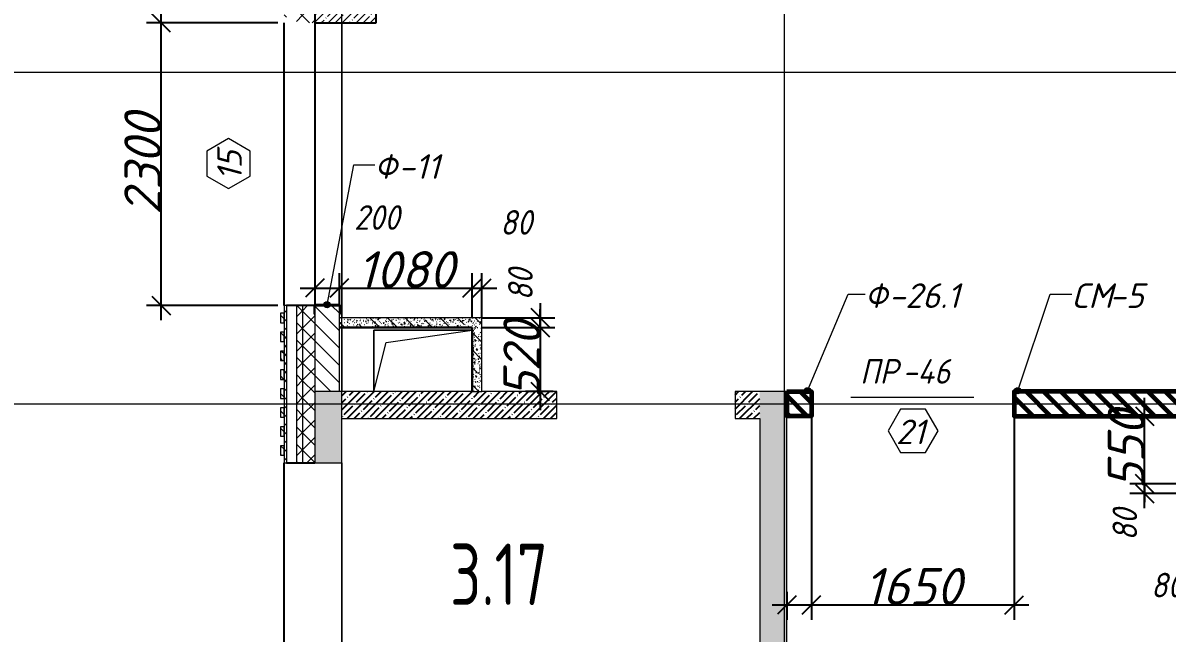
# Model space of a CAD drawing. Header units: millimetres. Extents: x 12986 to 523328, y -9759 to 30092.
# Drawn here: x 392946 to 402255, y 2065 to 7031 of the extents above; entities that cross this region are included whole.
import ezdxf

# ---------------------------------------------------------------- set-up
doc = ezdxf.new("R2010")
doc.units = ezdxf.units.MM
for name, color, linetype, lineweight in [('4) ПГП красный расчет', 12, 'Continuous', 30), ('5) Блок ячеистый', 160, 'Continuous', 60), ('A-ANNO-DIMS', 7, 'Continuous', 9), ('A-AREA-IDEN', 7, 'Continuous', 9), ('A-DETL', 7, 'Continuous', 9), ('A-DOOR-IDEN', 7, 'Continuous', 9), ('A-FLOR', 7, 'Continuous', 9), ('A-GENM', 7, 'Continuous', 9), ('A-GENM-1', 7, 'Continuous', 25), ('A-GENM-IDEN', 7, 'Continuous', 9), ('A-GLAZ-IDEN', 7, 'Continuous', 9), ('A-WALL', 7, 'Continuous', 5), ('A-WALL-1', 7, 'Continuous', 25), ('A-WALL-6', 18, 'Continuous', 13), ('A-WALL-FNSH-1', 7, 'Continuous', 9), ('A-WALL-FNSH-2', 7, 'Continuous', 5), ('A-WALL-FNSH-4', 250, 'Continuous', 13), ('A-WALL-PATT-1', 7, 'Continuous', 5), ('A-WALL-PATT-4', 250, 'Continuous', 5), ('I-WALL', 7, 'Continuous', 5), ('S-COLS', 7, 'Continuous', 9), ('S-COLS-1', 7, 'Continuous', 5), ('S-COLS-2', 7, 'Continuous', 25), ('Оси-1', 7, 'Continuous', 20)]:
    doc.layers.add(name, color=color, linetype=linetype, lineweight=lineweight)
for name, color, linetype, lineweight, true_color in [('A-WALL-2', 7, 'Continuous', 13, 0x000000), ('A-WALL-3', 7, 'Continuous', 5, 0x000000), ('A-WALL-PATT-2', 7, 'Continuous', 5, 0xce0000)]:
    doc.layers.add(name, color=color, linetype=linetype, lineweight=lineweight, true_color=true_color)
doc.styles.add('ISOCPEUR_I_2', font='isocpeui.ttf', dxfattribs={"height": 300})
doc.styles.add('ISOCPEUR_I_3', font='isocpeui.ttf', dxfattribs={"width": 0.9, "height": 200})
doc.styles.add('ISOCPEUR_I_4', font='isocpeui.ttf', dxfattribs={"width": 0.9, "height": 300})
doc.styles.add('СПДС', font='ГОСТ тип А.ttf', dxfattribs={"width": 0.9})
doc.dimstyles.new('ISO-2_0_0_9К_СРЕДНИЙ_1', dxfattribs={"dimscale": 304.8, "dimtxt": 199.196235, "dimasz": 0.492126, "dimexe": 0.393701, "dimexo": 0, "dimgap": 0, "dimtad": 1, "dimdec": 0, "dimzin": 0, "dimdsep": 46, "dimtxsty": 'ISOCPEUR_I_3', "dimblk1": 'OBLIQUE', "dimblk2": 'OBLIQUE', "dimsah": 1, "dimcen": 0.09, "dimdle": 0.393701, "dimazin": 0, "dimtfac": 1, "dimtdec": 4, "dimtix": 1, "dimtmove": 2, "dimatfit": 3, "dimfxl": 1, "dimtvp": 1, "dimtolj": 1, "dimtzin": 0, "dimarcsym": 2})
doc.dimstyles.new('ISO-2_0_0_9К_СРЕДНИЙ_2', dxfattribs={"dimscale": 304.8, "dimtxt": 199.196235, "dimasz": 0.492126, "dimexe": 0.393701, "dimexo": 0, "dimgap": 0, "dimtad": 1, "dimdec": 0, "dimzin": 0, "dimdsep": 46, "dimtxsty": 'ISOCPEUR_I_2', "dimblk1": 'OBLIQUE', "dimblk2": 'OBLIQUE', "dimsah": 1, "dimcen": 0.09, "dimdle": 0.393701, "dimazin": 0, "dimtfac": 1, "dimtdec": 4, "dimtix": 1, "dimtmove": 0, "dimatfit": 3, "dimfxl": 1, "dimtvp": 1, "dimtolj": 1, "dimtzin": 0, "dimarcsym": 2})
pattern_1 = [(135, (395430.81, -3869.254), (-35.35534, -35.35534), [])]
pattern_2 = [(45, (395430.81, -3869.25), (-70.7107, 70.7107), []), (135, (395430.81, -3869.25), (-70.7107, -70.7107), [])]
pattern_3 = [(45, (395430.81, -3869.25), (-57.0246, 57.0246), []), (45, (395487.83, -3869.25), (-57.0246, 57.0246), [100.806, -20.161, 3.353, -16.808])]
pattern_4 = [(50, (395430.81, -3869.254), (72.87376, -6.37607), [7.62, -83.82]), (355, (395430.81, -3869.25), (-14.097, 76.42244), [6.096, -67.056]), (100.451, (395436.88, -3869.785), (58.77696, 70.0469), [6.476, -71.236]), (46.184, (395430.81, -3848.93), (108.4314, -16.8175), [11.43, -125.73]), (96.636, (395439.84, -3850.33), (94.961, 98.9709), [9.714, -106.854]), (351.184, (395430.81, -3848.93), (94.9623, 98.9702), [9.144, -100.584]), (21, (395440.97, -3854.014), (60.64565, -40.90654), [7.62, -83.82]), (326, (395440.97, -3854.01), (24.7208, 73.6749), [6.096, -67.056]), (71.451, (395446.02, -3857.42), (85.3669, 32.76874), [6.476, -71.236]), (37.5, (395430.809, -3869.254), (1.235525, 33.82243), [3.353, -62.89, 3.353, -64.719, -67.31]), (37.5, (395430.809, -3869.254), (1.235525, 33.82243), [-134.315, 3.353, -63.957]), (7.5, (395430.81, -3869.254), (26.72815, 40.07255), [3.353, -35.458, 3.353, -61.366, -25.654]), (7.5, (395430.81, -3869.254), (26.72815, 40.07255), [-103.53, 3.353, -22.301]), (327.5, (395408.152, -3869.254), (54.23632, -2.29212), [3.353, -22.047, 3.353, -75.895, -105.156]), (327.5, (395408.152, -3869.254), (54.23632, -2.29212), [-104.648, 3.353, -101.803]), (317.5, (395397.99, -3869.254), (59.25158, 10.17014), [3.353, -29.667, 3.353, -49.276, -74.676]), (317.5, (395397.99, -3869.254), (59.25158, 10.17014), [-85.649, 3.353, -71.323])]
pattern_5 = [(135, (395430.8, -3869.25), (-142.561, -142.561), []), (135, (395573.37, -3869.25), (-142.561, -142.561), [252.016, -50.403, 3.353, -47.05])]
pattern_6 = [(135, (395430.81, -3869.25), (-70.7107, -70.7107), [])]

# ---------------------------------------------------------------- blocks, each defined once
blk = doc.blocks.new('AR_Отверстие прямоугольное _в плите_ - AR_Отверстие прямоугольное _в плите_-24438154-АР1_1_Кладочный план 3 этажа')
at = {"layer": 'A-GENM'}
for p, q in [((400, 250), (-400, 250)), ((-400, 250), (-400, -250)), ((-300, 150), (400, 250)), ((-400, -250), (-300, 150))]:
    blk.add_line(p, q, dxfattribs=at)
blk = doc.blocks.new('Фахверк_СКБ_Уголок - Ф-11_200х2500 h-28441216-АР1_1_Кладочный план 3 этажа')
at = {"layer": 'A-GENM-1'}
for p, q in [((200, 156), (125, 156)), ((125, 156), (125, 81)), ((131, 81), (131, 150)), ((131, 150), (200, 150)), ((200, 150), (200, 156)), ((125, 81), (131, 81)), ((131, 19), (125, 19)), ((125, 19), (125, -56)), ((131, -50), (131, 19)), ((125, -56), (200, -56)), ((200, -50), (131, -50)), ((200, -56), (200, -50))]:
    blk.add_line(p, q, dxfattribs=at)
blk = doc.blocks.new('Колонна_Несущая_Прямоугольное сечение - Вн_ЖБ_500х500-V112-АР1_1_Кладочный план 3 этажа')
at = {"layer": 'S-COLS-1'}
h = blk.add_hatch(dxfattribs=at)
h.set_pattern_fill('FP_101', color=256, style=0, pattern_type=2)
h.set_pattern_definition([(45, (-140, -11150), (-57.0246, 57.0246), []), (45, (-82.975, -11150), (-57.0246, 57.0246), [100.806, -20.161, 3.353, -16.808])])
h.paths.add_polyline_path([(-250, -250), (250, -250), (250, 250), (-250, 250)], flags=0)
at = {"layer": 'S-COLS-2'}
for p, q in [((250, 250), (-250, 250)), ((-250, 250), (-250, -250)), ((250, -250), (250, 250)), ((-250, -250), (250, -250))]:
    blk.add_line(p, q, dxfattribs=at)
blk = doc.blocks.new('Фахверк_СКБ_Уголок - Ф-26_1_200х3950 h_все крепления развернуты-32688344-АР1_1_Кладочный план 3 этажа')
at = {"layer": 'A-GENM-1'}
for p, q in [((200, 156), (125, 156)), ((125, 156), (125, 81)), ((131, 81), (131, 150)), ((131, 150), (200, 150)), ((200, 150), (200, 156)), ((125, 81), (131, 81)), ((131, 19), (125, 19)), ((125, 19), (125, -56)), ((131, -50), (131, 19)), ((125, -56), (200, -56)), ((200, -50), (131, -50)), ((200, -56), (200, -50))]:
    blk.add_line(p, q, dxfattribs=at)
blk = doc.blocks.new('Фахверк_СКБ_Уголок_Тип 2 - СМ-5_200х2480h-30007438-АР1_1_Кладочный план 3 этажа')
at = {"layer": 'A-GENM-1'}
for p, q in [((125, 156), (125, 81)), ((200, 156), (125, 156)), ((131, 81), (131, 150)), ((131, 150), (200, 150)), ((200, 150), (200, 156)), ((125, 81), (131, 81)), ((131, 19), (125, 19)), ((125, 19), (125, -56)), ((131, -50), (131, 19)), ((125, -56), (200, -56)), ((200, -50), (131, -50)), ((200, -56), (200, -50))]:
    blk.add_line(p, q, dxfattribs=at)
blk = doc.blocks.new('Стойка_Влож_Полоса боковая - Полоса-27101091-АР1_1_Кладочный план 3 этажа')
at = {"layer": 'A-GENM'}
for p, q in [((-5, 85), (0, 85)), ((-5, -85), (-5, 85)), ((0, 31), (0, -31)), ((0, -85), (-5, -85))]:
    blk.add_line(p, q, dxfattribs=at)
blk = doc.blocks.new('AAR_СКБ_Марка_Окна_Перемычка и проем - Марка проема-25443838-АР1_1_Кладочный план 3 этажа')
at = {"layer": 'A-GLAZ-IDEN'}
for p, q in [((-0.968, -0.984), (-1.986, -2.747)), ((1.067, -0.984), (-0.968, -0.984)), ((2.085, -2.747), (1.067, -0.984)), ((-1.986, -2.747), (-0.968, -4.509)), ((1.067, -4.509), (2.085, -2.747)), ((-0.968, -4.509), (1.067, -4.509))]:
    blk.add_line(p, q, dxfattribs=at)
blk = doc.blocks.new('AAR_СКБ_Марка_Двери_Перемычка и проем - Марка перемычки и проема-25306769-АР1_1_Кладочный план 3 этажа')
at = {"layer": 'A-DOOR-IDEN'}
for p, q in [((-5, 0), (5, 0)), ((-0.968, -0.984), (-1.986, -2.747)), ((1.067, -0.984), (-0.968, -0.984)), ((2.085, -2.747), (1.067, -0.984)), ((-1.986, -2.747), (-0.968, -4.509)), ((1.067, -4.509), (2.085, -2.747)), ((-0.968, -4.509), (1.067, -4.509))]:
    blk.add_line(p, q, dxfattribs=at)
blk = doc.blocks.new('_Oblique')
at = {"color": 0, "linetype": 'ByBlock', "lineweight": -2}
blk.add_line((-0.5, -0.5), (0.5, 0.5), dxfattribs=at)
blk = doc.blocks.new('*D3682')
at = {"layer": 'A-ANNO-DIMS', "color": 0, "lineweight": -2, "transparency": 16777216}
for p, q in [((399360.8, 3830.7), (399360.8, 2174.6)), ((399160.8, 2400.7), (399160.8, 2174.6)), ((399040.8, 2294.6), (399480.8, 2294.6))]:
    blk.add_line(p, q, dxfattribs=at)
at = {"layer": 'Defpoints', "color": 0, "transparency": 16777216}
for p in [(399360.8, 3830.7), (399160.8, 2400.7), (399360.8, 2294.6)]:
    blk.add_point(p, dxfattribs=at)
at = {"layer": 'A-ANNO-DIMS', "color": 0, "lineweight": -2, "transparency": 16777216, "xscale": 150, "yscale": 150, "zscale": 150, "rotation": 180}
blk.add_blockref('_Oblique', (399160.8, 2294.6), dxfattribs=at)
at = {"layer": 'A-ANNO-DIMS', "color": 0, "lineweight": -2, "transparency": 16777216, "xscale": 150, "yscale": 150, "zscale": 150}
blk.add_blockref('_Oblique', (399360.8, 2294.6), dxfattribs=at)
at = {"layer": 'A-ANNO-DIMS', "color": 0, "transparency": 16777216, "insert": (399412.2, 1993.6), "char_height": 200, "width": 455.087, "attachment_point": 1, "line_spacing_factor": 1.149209, "style": 'ISOCPEUR_I_3'}
blk.add_mtext('\\A1;200', dxfattribs=at)
blk = doc.blocks.new('*D3683')
at = {"layer": 'A-ANNO-DIMS', "color": 0, "lineweight": -2, "transparency": 16777216}
for p, q in [((399360.8, 3830.7), (399360.8, 2174.6)), ((401010.8, 3830.7), (401010.8, 2174.6)), ((399240.8, 2294.6), (401130.8, 2294.6))]:
    blk.add_line(p, q, dxfattribs=at)
at = {"layer": 'Defpoints', "color": 0, "transparency": 16777216}
for p in [(399360.8, 3830.7), (401010.8, 3830.7), (401010.8, 2294.6)]:
    blk.add_point(p, dxfattribs=at)
at = {"layer": 'A-ANNO-DIMS', "color": 0, "lineweight": -2, "transparency": 16777216, "xscale": 150, "yscale": 150, "zscale": 150, "rotation": 180}
blk.add_blockref('_Oblique', (399360.8, 2294.6), dxfattribs=at)
at = {"layer": 'A-ANNO-DIMS', "color": 0, "lineweight": -2, "transparency": 16777216, "xscale": 150, "yscale": 150, "zscale": 150}
blk.add_blockref('_Oblique', (401010.8, 2294.6), dxfattribs=at)
at = {"layer": 'A-ANNO-DIMS', "color": 0, "transparency": 16777216, "insert": (400185.8, 2444.6), "char_height": 300, "width": 560.814, "attachment_point": 5, "style": 'ISOCPEUR_I_2'}
blk.add_mtext('\\A1;1650', dxfattribs=at)
blk = doc.blocks.new('*D3712')
at = {"layer": 'A-ANNO-DIMS', "color": 0, "lineweight": -2, "transparency": 16777216}
for p, q in [((397154.9, 4750.7), (397154.9, 4430.7)), ((396680.8, 4630.7), (397274.9, 4630.7)), ((396681.9, 4550.7), (397274.9, 4550.7))]:
    blk.add_line(p, q, dxfattribs=at)
at = {"layer": 'Defpoints', "color": 0, "transparency": 16777216}
for p in [(396680.8, 4630.7), (396681.9, 4550.7), (397154.9, 4550.7)]:
    blk.add_point(p, dxfattribs=at)
at = {"layer": 'A-ANNO-DIMS', "color": 0, "lineweight": -2, "transparency": 16777216, "xscale": 150, "yscale": 150, "zscale": 150}
for p, rotation in [((397154.9, 4630.7), 90), ((397154.9, 4550.7), 270)]:
    blk.add_blockref('_Oblique', p, dxfattribs=dict(at, rotation=rotation))
at = {"layer": 'A-ANNO-DIMS', "color": 0, "transparency": 16777216, "insert": (396893.6, 4771.1), "char_height": 200, "width": 303.391, "attachment_point": 1, "rotation": 90, "line_spacing_factor": 1.149209, "style": 'ISOCPEUR_I_3'}
blk.add_mtext('\\A1;80', dxfattribs=at)
blk = doc.blocks.new('*D3713')
at = {"layer": 'A-ANNO-DIMS', "color": 0, "lineweight": -2, "transparency": 16777216}
for p, q in [((397154.9, 4550.7), (397154.9, 4700.7)), ((396681.9, 4550.7), (397274.9, 4550.7)), ((397154.9, 4550.7), (397154.9, 4030.7)), ((397261, 4030.7), (397034.9, 4030.7)), ((397154.9, 4030.7), (397154.9, 3880.7))]:
    blk.add_line(p, q, dxfattribs=at)
at = {"layer": 'Defpoints', "color": 0, "transparency": 16777216}
for p in [(396681.9, 4550.7), (397154.9, 4030.7), (397261, 4030.7)]:
    blk.add_point(p, dxfattribs=at)
at = {"layer": 'A-ANNO-DIMS', "color": 0, "lineweight": -2, "transparency": 16777216, "xscale": 150, "yscale": 150, "zscale": 150}
for p, rotation in [((397154.9, 4550.7), 270), ((397154.9, 4030.7), 90)]:
    blk.add_blockref('_Oblique', p, dxfattribs=dict(at, rotation=rotation))
at = {"layer": 'A-ANNO-DIMS', "color": 0, "transparency": 16777216, "insert": (397004.9, 4290.7), "char_height": 300, "width": 455.087, "attachment_point": 5, "rotation": 90, "style": 'ISOCPEUR_I_2'}
blk.add_mtext('\\A1;520', dxfattribs=at)
blk = doc.blocks.new('*D3714')
at = {"layer": 'A-ANNO-DIMS', "color": 0, "lineweight": -2, "transparency": 16777216}
for p, q in [((395320.8, 4979.2), (395320.8, 4753.1)), ((395520.8, 4730.7), (395520.8, 4993.1)), ((395200.8, 4873.1), (395640.8, 4873.1))]:
    blk.add_line(p, q, dxfattribs=at)
at = {"layer": 'Defpoints', "color": 0, "transparency": 16777216}
for p in [(395320.8, 4979.2), (395520.8, 4873.1), (395520.8, 4730.7)]:
    blk.add_point(p, dxfattribs=at)
at = {"layer": 'A-ANNO-DIMS', "color": 0, "lineweight": -2, "transparency": 16777216, "xscale": 150, "yscale": 150, "zscale": 150, "rotation": 180}
blk.add_blockref('_Oblique', (395320.8, 4873.1), dxfattribs=at)
at = {"layer": 'A-ANNO-DIMS', "color": 0, "lineweight": -2, "transparency": 16777216, "xscale": 150, "yscale": 150, "zscale": 150}
blk.add_blockref('_Oblique', (395520.8, 4873.1), dxfattribs=at)
at = {"layer": 'A-ANNO-DIMS', "color": 0, "transparency": 16777216, "insert": (395640.7, 5547), "char_height": 200, "width": 455.087, "attachment_point": 1, "line_spacing_factor": 1.149209, "style": 'ISOCPEUR_I_3'}
blk.add_mtext('\\A1;200', dxfattribs=at)
blk = doc.blocks.new('*D3715')
at = {"layer": 'A-ANNO-DIMS', "color": 0, "lineweight": -2, "transparency": 16777216}
for p, q in [((395520.8, 4730.7), (395520.8, 4993.1)), ((396600.8, 4631.8), (396600.8, 4993.1)), ((395400.8, 4873.1), (396720.8, 4873.1))]:
    blk.add_line(p, q, dxfattribs=at)
at = {"layer": 'Defpoints', "color": 0, "transparency": 16777216}
for p in [(396600.8, 4873.1), (395520.8, 4730.7), (396600.8, 4631.8)]:
    blk.add_point(p, dxfattribs=at)
at = {"layer": 'A-ANNO-DIMS', "color": 0, "lineweight": -2, "transparency": 16777216, "xscale": 150, "yscale": 150, "zscale": 150, "rotation": 180}
blk.add_blockref('_Oblique', (395520.8, 4873.1), dxfattribs=at)
at = {"layer": 'A-ANNO-DIMS', "color": 0, "lineweight": -2, "transparency": 16777216, "xscale": 150, "yscale": 150, "zscale": 150}
blk.add_blockref('_Oblique', (396600.8, 4873.1), dxfattribs=at)
at = {"layer": 'A-ANNO-DIMS', "color": 0, "transparency": 16777216, "insert": (396060.8, 5023.1), "char_height": 300, "width": 560.814, "attachment_point": 5, "style": 'ISOCPEUR_I_2'}
blk.add_mtext('\\A1;1080', dxfattribs=at)
blk = doc.blocks.new('*D3716')
at = {"layer": 'A-ANNO-DIMS', "color": 0, "lineweight": -2, "transparency": 16777216}
for p, q in [((396600.8, 4631.8), (396600.8, 4993.1)), ((396680.8, 4630.7), (396680.8, 4993.1)), ((396480.8, 4873.1), (396800.8, 4873.1))]:
    blk.add_line(p, q, dxfattribs=at)
at = {"layer": 'Defpoints', "color": 0, "transparency": 16777216}
for p in [(396680.8, 4873.1), (396600.8, 4631.8), (396680.8, 4630.7)]:
    blk.add_point(p, dxfattribs=at)
at = {"layer": 'A-ANNO-DIMS', "color": 0, "lineweight": -2, "transparency": 16777216, "xscale": 150, "yscale": 150, "zscale": 150, "rotation": 180}
blk.add_blockref('_Oblique', (396600.8, 4873.1), dxfattribs=at)
at = {"layer": 'A-ANNO-DIMS', "color": 0, "lineweight": -2, "transparency": 16777216, "xscale": 150, "yscale": 150, "zscale": 150}
blk.add_blockref('_Oblique', (396680.8, 4873.1), dxfattribs=at)
at = {"layer": 'A-ANNO-DIMS', "color": 0, "transparency": 16777216, "insert": (396828.9, 5507.4), "char_height": 200, "width": 303.391, "attachment_point": 1, "line_spacing_factor": 1.149209, "style": 'ISOCPEUR_I_3'}
blk.add_mtext('\\A1;80', dxfattribs=at)
blk = doc.blocks.new('*D3736')
at = {"layer": 'A-ANNO-DIMS', "color": 0, "lineweight": -2, "transparency": 16777216}
for p, q in [((402460.8, 3200.7), (402460.8, 2174.6)), ((402540.8, 3199.6), (402540.8, 2174.6)), ((402340.8, 2294.6), (402660.8, 2294.6))]:
    blk.add_line(p, q, dxfattribs=at)
at = {"layer": 'Defpoints', "color": 0, "transparency": 16777216}
for p in [(402460.8, 3200.7), (402540.8, 3199.6), (402540.8, 2294.6)]:
    blk.add_point(p, dxfattribs=at)
at = {"layer": 'A-ANNO-DIMS', "color": 0, "lineweight": -2, "transparency": 16777216, "xscale": 150, "yscale": 150, "zscale": 150, "rotation": 180}
blk.add_blockref('_Oblique', (402460.8, 2294.6), dxfattribs=at)
at = {"layer": 'A-ANNO-DIMS', "color": 0, "lineweight": -2, "transparency": 16777216, "xscale": 150, "yscale": 150, "zscale": 150}
blk.add_blockref('_Oblique', (402540.8, 2294.6), dxfattribs=at)
at = {"layer": 'A-ANNO-DIMS', "color": 0, "transparency": 16777216, "insert": (402122.9, 2555.9), "char_height": 200, "width": 303.391, "attachment_point": 1, "line_spacing_factor": 1.149209, "style": 'ISOCPEUR_I_3'}
blk.add_mtext('\\A1;80', dxfattribs=at)
blk = doc.blocks.new('*D3821')
at = {"layer": 'A-ANNO-DIMS', "color": 0, "lineweight": -2, "transparency": 16777216}
for p, q in [((394071, 4610.7), (394071, 7150.7)), ((395020.8, 7030.7), (393951, 7030.7)), ((395020.8, 4730.7), (393951, 4730.7))]:
    blk.add_line(p, q, dxfattribs=at)
at = {"layer": 'Defpoints', "color": 0, "transparency": 16777216}
for p in [(394071, 7030.7), (395020.8, 7030.7), (395020.8, 4730.7)]:
    blk.add_point(p, dxfattribs=at)
at = {"layer": 'A-ANNO-DIMS', "color": 0, "lineweight": -2, "transparency": 16777216, "xscale": 150, "yscale": 150, "zscale": 150}
for p, rotation in [((394071, 7030.7), 90), ((394071, 4730.7), 270)]:
    blk.add_blockref('_Oblique', p, dxfattribs=dict(at, rotation=rotation))
at = {"layer": 'A-ANNO-DIMS', "color": 0, "transparency": 16777216, "insert": (393921, 5880.7), "char_height": 300, "width": 606.782, "attachment_point": 5, "rotation": 90, "style": 'ISOCPEUR_I_2'}
blk.add_mtext('\\A1;2300', dxfattribs=at)
blk = doc.blocks.new('*D3877')
at = {"layer": 'A-ANNO-DIMS', "color": 0, "lineweight": -2, "transparency": 16777216}
for p, q in [((402072.1, 3080.7), (402072.1, 3400.7)), ((402540.8, 3280.7), (401952.1, 3280.7)), ((402460.8, 3200.7), (401952.1, 3200.7))]:
    blk.add_line(p, q, dxfattribs=at)
at = {"layer": 'Defpoints', "color": 0, "transparency": 16777216}
for p in [(402072.1, 3280.7), (402540.8, 3280.7), (402460.8, 3200.7)]:
    blk.add_point(p, dxfattribs=at)
at = {"layer": 'A-ANNO-DIMS', "color": 0, "lineweight": -2, "transparency": 16777216, "xscale": 150, "yscale": 150, "zscale": 150}
for p, rotation in [((402072.1, 3280.7), 90), ((402072.1, 3200.7), 270)]:
    blk.add_blockref('_Oblique', p, dxfattribs=dict(at, rotation=rotation))
at = {"layer": 'A-ANNO-DIMS', "color": 0, "transparency": 16777216, "insert": (401810.8, 2817), "char_height": 200, "width": 303.391, "attachment_point": 1, "rotation": 90, "line_spacing_factor": 1.149209, "style": 'ISOCPEUR_I_3'}
blk.add_mtext('\\A1;80', dxfattribs=at)
blk = doc.blocks.new('*D3878')
at = {"layer": 'A-ANNO-DIMS', "color": 0, "lineweight": -2, "transparency": 16777216}
for p, q in [((402072.1, 3830.7), (402072.1, 3980.7)), ((401966, 3830.7), (402192.1, 3830.7)), ((402072.1, 3280.7), (402072.1, 3830.7)), ((402540.8, 3280.7), (401952.1, 3280.7)), ((402072.1, 3280.7), (402072.1, 3130.7))]:
    blk.add_line(p, q, dxfattribs=at)
at = {"layer": 'Defpoints', "color": 0, "transparency": 16777216}
for p in [(401966, 3830.7), (402072.1, 3830.7), (402540.8, 3280.7)]:
    blk.add_point(p, dxfattribs=at)
at = {"layer": 'A-ANNO-DIMS', "color": 0, "lineweight": -2, "transparency": 16777216, "xscale": 150, "yscale": 150, "zscale": 150}
for p, rotation in [((402072.1, 3830.7), 270), ((402072.1, 3280.7), 90)]:
    blk.add_blockref('_Oblique', p, dxfattribs=dict(at, rotation=rotation))
at = {"layer": 'A-ANNO-DIMS', "color": 0, "transparency": 16777216, "insert": (401922.1, 3555.7), "char_height": 300, "width": 455.087, "attachment_point": 5, "rotation": 90, "style": 'ISOCPEUR_I_2'}
blk.add_mtext('\\A1;550', dxfattribs=at)

msp = doc.modelspace()

# ---------------------------------------------------------------- hatches: boundary and pattern name
h = msp.add_hatch()
h.set_pattern_fill('FP_4', color=256, style=0, pattern_type=2)
h.set_pattern_definition(pattern_3)
h.paths.add_polyline_path([(398740.80853, 3810.74642), (398940.80853, 3810.74642), (398940.80853, 4030.74642), (398740.80853, 4030.74642)], flags=0)
h.paths.add_polyline_path([(397290.80853, 3810.74642), (397290.80853, 4030.74642), (395540.80853, 4030.74642), (395540.80853, 3810.74642), (397077.22833, 3810.74642)], flags=0)
h = msp.add_hatch()
h.set_pattern_fill('FP_4', color=256, style=0, pattern_type=2)
h.set_pattern_definition(pattern_3)
h.paths.add_polyline_path([(398940.80853, -3969.25359), (399160.80853, -3969.25359), (399160.80853, 4030.74642), (398940.80853, 4030.74642), (398940.80853, -3749.25359)], flags=0)
at = {"layer": '5) Блок ячеистый'}
h = msp.add_hatch(dxfattribs=at)
h.set_pattern_fill('FP_1', color=256, style=0, pattern_type=2)
h.set_pattern_definition(pattern_6)
h.paths.add_polyline_path([(402540.80852, 3830.74642), (403090.80852, 3830.74642), (403090.80852, 4030.74642), (401010.80855, 4030.74642), (401010.80855, 3830.74642), (402492.62897, 3830.74642)], flags=0)
h.paths.add_polyline_path([(399291.80855, 3830.74642), (399360.80855, 3830.74642), (399360.80855, 4030.74642), (399160.80853, 4030.74642), (399160.80853, 3830.74642)], flags=0)
at = {"layer": 'A-GENM-IDEN'}
h = msp.add_hatch(color=256, dxfattribs=at)
edge = h.paths.add_edge_path(flags=0)
edge.add_arc((395420.80853, 4736.74641), 25, 0, 360)
h = msp.add_hatch(color=256, dxfattribs=at)
edge = h.paths.add_edge_path(flags=0)
edge.add_arc((399329.30855, 4036.74642), 25, 0, 360)
h = msp.add_hatch(color=256, dxfattribs=at)
edge = h.paths.add_edge_path(flags=0)
edge.add_arc((401039.80855, 4036.74642), 25, 0, 360)
at = {"layer": 'A-WALL-PATT-1'}
h = msp.add_hatch(dxfattribs=at)
h.set_pattern_fill('FP_1', color=256, style=0, pattern_type=2)
h.set_pattern_definition(pattern_6)
h.paths.add_polyline_path([(395520.80853, 4030.74642), (395520.80853, 4730.74641), (395320.80853, 4730.74641), (395320.80853, 4030.74642)], flags=0)
at = {"layer": 'A-WALL-PATT-2'}
h = msp.add_hatch(dxfattribs=at)
h.set_pattern_fill('FP_3', color=256, style=0, pattern_type=2)
h.set_pattern_definition(pattern_1)
h.paths.add_polyline_path([(395070.80853, -4199.25359), (395090.80853, -4199.25359), (395090.80853, 1350.74641), (395070.80853, 1350.74641), (395070.80853, -4119.25359)], flags=0)
h.paths.add_polyline_path([(395070.80853, 3450.74641), (395090.80853, 3450.74641), (395090.80853, 4730.74641), (395070.80853, 4730.74641), (395070.80853, 4212.65063)], flags=0)
h.paths.add_polyline_path([(395090.80853, 7030.74641), (395090.80853, 8430.74642), (395070.80853, 8430.74642), (395070.80853, 7030.74641)], flags=0)
h.paths.add_polyline_path([(395070.80853, 9330.74642), (395090.80853, 9330.74642), (395090.80853, 10903.67533), (395070.80853, 10903.67533), (395070.80853, 9932.49655)], flags=0)
h = msp.add_hatch(dxfattribs=at)
h.set_pattern_fill('FP_2', color=256, style=0, pattern_type=2)
h.set_pattern_definition(pattern_2)
h.paths.add_polyline_path([(395220.80853, -4069.25359), (395220.80853, 1350.74641), (395170.80853, 1350.74641), (395170.80853, -4069.25359)], flags=0)
h.paths.add_polyline_path([(395170.80853, 3450.74641), (395220.80853, 3450.74641), (395220.80853, 4730.74641), (395170.80853, 4730.74641), (395170.80853, 4212.65063)], flags=0)
h.paths.add_polyline_path([(395170.80853, 7030.74641), (395220.80853, 7030.74641), (395220.80853, 8430.74642), (395170.80853, 8430.74642)], flags=0)
h.paths.add_polyline_path([(395170.80853, 9330.74642), (395220.80853, 9330.74642), (395220.80853, 10903.67533), (395170.80853, 10903.67533), (395170.80853, 9932.49655)], flags=0)
h = msp.add_hatch(dxfattribs=at)
h.set_pattern_fill('FP_2', color=256, style=0, pattern_type=2)
h.set_pattern_definition(pattern_2)
h.paths.add_polyline_path([(395320.80853, -3969.25359), (395320.80853, 1350.74641), (395220.80853, 1350.74641), (395220.80853, -3969.25359)], flags=0)
h.paths.add_polyline_path([(395220.80853, 3450.74641), (395320.80853, 3450.74641), (395320.80853, 4661.74641), (395314.80853, 4661.74641), (395314.80853, 4730.74641), (395220.80853, 4730.74641), (395220.80853, 4212.65063)], flags=0)
h.paths.add_polyline_path([(395320.80853, 7030.74641), (395320.80853, 8361.74629), (395314.80853, 8361.74629), (395314.80853, 8430.74629), (395220.80855, 8430.74629), (395220.80853, 7030.74641)], flags=0)
h.paths.add_polyline_path([(395220.80853, 9330.74642), (395314.80853, 9331.26816), (395314.80853, 9399.74642), (395320.80853, 9399.74642), (395320.80853, 10903.67533), (395220.80853, 10903.67533), (395220.80853, 9932.49655)], flags=0)
h = msp.add_hatch(dxfattribs=at)
h.set_pattern_fill('FP_3', color=256, style=0, pattern_type=2)
h.set_pattern_definition(pattern_1)
h.paths.add_polyline_path([(395070.80853, 3513.24641), (395070.80853, 3590.24641), (395040.80853, 3590.24641), (395040.80853, 3513.24641)], flags=0)
h.paths.add_polyline_path([(395070.80853, 3667.24641), (395070.80853, 3744.24641), (395040.80853, 3744.24641), (395040.80853, 3667.24641)], flags=0)
h.paths.add_polyline_path([(395040.80853, 3821.24641), (395070.80853, 3821.24641), (395070.80853, 3898.24641), (395040.80853, 3898.24641)], flags=0)
h.paths.add_polyline_path([(395070.80853, 3975.24641), (395070.80853, 4052.24641), (395040.80853, 4052.24641), (395040.80853, 3975.24641)], flags=0)
h.paths.add_polyline_path([(395070.80853, 4129.24641), (395070.80853, 4206.24641), (395040.80853, 4206.24641), (395040.80853, 4129.24641)], flags=0)
h.paths.add_polyline_path([(395070.80853, 4283.24641), (395070.80853, 4360.24641), (395040.80853, 4360.24641), (395040.80853, 4283.24641)], flags=0)
h.paths.add_polyline_path([(395070.80853, 4437.24641), (395070.80853, 4514.24641), (395040.80853, 4514.24641), (395040.80853, 4437.24641)], flags=0)
h.paths.add_polyline_path([(395070.80853, 4591.24641), (395070.80853, 4668.24641), (395040.80853, 4668.24641), (395040.80853, 4591.24641)], flags=0)
h = msp.add_hatch(dxfattribs=at)
h.set_pattern_fill('FP_4', color=256, style=0, pattern_type=2)
h.set_pattern_definition(pattern_3)
h.paths.add_polyline_path([(395540.80853, -3969.25359), (395540.80853, 1350.74641), (395320.80853, 1350.74641), (395320.80853, -3969.25359)], flags=0)
h.paths.add_polyline_path([(395320.80853, 3450.74641), (395540.80853, 3450.74641), (395540.80853, 4030.74642), (395320.80853, 4030.74642)], flags=0)
at = {"layer": 'A-WALL-PATT-4'}
h = msp.add_hatch(dxfattribs=at)
h.set_pattern_fill('FP_6', color=256, style=0, pattern_type=2)
h.set_pattern_definition(pattern_4)
h.paths.add_polyline_path([(396680.80853, 4550.74642), (396680.80853, 4630.74642), (395520.80853, 4630.74642), (395520.80853, 4550.74642), (396600.80853, 4550.74642)], flags=0)
h = msp.add_hatch(dxfattribs=at)
h.set_pattern_fill('FP_7', color=256, style=0, pattern_type=2)
h.set_pattern_definition(pattern_5)
h.paths.add_polyline_path([(396680.80853, 4550.74642), (396680.80853, 4630.74642), (395520.80853, 4630.74642), (395520.80853, 4550.74642), (396600.80853, 4550.74642)], flags=0)
h = msp.add_hatch(dxfattribs=at)
h.set_pattern_fill('FP_6', color=256, style=0, pattern_type=2)
h.set_pattern_definition(pattern_4)
h.paths.add_polyline_path([(396600.80853, 4030.74642), (396680.80853, 4030.74642), (396680.80853, 4550.74642), (396600.80853, 4550.74642), (396600.80853, 4212.65063)], flags=0)
h = msp.add_hatch(dxfattribs=at)
h.set_pattern_fill('FP_7', color=256, style=0, pattern_type=2)
h.set_pattern_definition(pattern_5)
h.paths.add_polyline_path([(396600.80853, 4030.74642), (396680.80853, 4030.74642), (396680.80853, 4550.74642), (396600.80853, 4550.74642), (396600.80853, 4212.65063)], flags=0)

# ---------------------------------------------------------------- linework, layer by layer
at = {"layer": '4) ПГП красный расчет'}
for p, q in [((395520.80853, 4550.74642), (396600.80853, 4550.74642)), ((396600.80853, 4550.74642), (396600.80853, 4030.74642))]:
    msp.add_line(p, q, dxfattribs=at)
at = {"layer": '5) Блок ячеистый'}
msp.add_line((399160.80853, 4030.74642), (399160.80853, 3830.74642), dxfattribs=at)
for points in [[(399160.80853, 4030.74642), (399360.80855, 4030.74642), (399360.80855, 3830.74642), (399160.80853, 3830.74642)], [(403090.80852, 4030.74642), (401010.80855, 4030.74642), (401010.80855, 3830.74642), (403090.80852, 3830.74642)]]:
    msp.add_lwpolyline(points, close=True, dxfattribs=at)
at = {"layer": 'A-DETL'}
msp.add_line((395170.80853, 4730.74641), (395170.80853, 3450.74641), dxfattribs=at)
at = {"layer": 'A-FLOR'}
for p, q in [((395800.80853, 4530.74647), (396600.80853, 4530.74647)), ((395800.80853, 4030.74647), (395800.80853, 4530.74647))]:
    msp.add_line(p, q, dxfattribs=at)
at = {"layer": 'A-GENM-IDEN'}
for p, q in [((395420.80853, 4736.74641), (395638.51184, 5874.30991)), ((395638.51184, 5874.30991), (395809.24696, 5874.30991)), ((399329.30855, 4036.74642), (399661.28562, 4823.66554)), ((399661.28562, 4823.66554), (399798.77461, 4823.66554)), ((401039.80855, 4036.74642), (401302.18324, 4823.66554)), ((401302.18324, 4823.66554), (401479.56984, 4823.66554))]:
    msp.add_line(p, q, dxfattribs=at)
for centre in [(395420.80853, 4736.74641), (399329.30855, 4036.74642), (401039.80855, 4036.74642)]:
    msp.add_circle(centre, 25, dxfattribs=at)
at = {"layer": 'A-WALL'}
for p, q in [((395090.80853, 4730.74641), (395090.80853, 3450.74641)), ((395220.80853, 4730.74641), (395220.80853, 3450.74641))]:
    msp.add_line(p, q, dxfattribs=at)
at = {"layer": 'A-WALL-1'}
for p, q in [((395070.80853, 4730.74641), (395070.80853, 7030.74641)), ((395320.80853, 7030.74641), (395320.80853, 4736.74641)), ((395314.80853, 4730.74641), (395090.80853, 4730.74641)), ((395070.80853, 1350.74641), (395070.80853, 3450.74641)), ((395090.80853, 3450.74641), (395320.80853, 3450.74641))]:
    msp.add_line(p, q, dxfattribs=at)
at = {"layer": 'A-WALL-2'}
for p, q in [((395320.80853, 4661.74641), (395320.80853, 4030.74642)), ((395451.80853, 4730.74641), (395389.80853, 4730.74641)), ((395520.80853, 4030.74642), (395520.80853, 4661.74641))]:
    msp.add_line(p, q, dxfattribs=at)
at = {"layer": 'A-WALL-3'}
for p, q in [((395320.80853, 4030.74642), (395320.80853, 3450.74641)), ((396600.80853, 4030.74642), (395320.80853, 4030.74642)), ((397290.80853, 4030.74642), (396680.80853, 4030.74642)), ((397290.80853, 3810.74642), (397290.80853, 4030.74642)), ((399160.80853, 4030.74642), (398740.80853, 4030.74642)), ((398740.80853, 4030.74642), (398740.80853, 3810.74642)), ((399160.80853, -3969.25359), (399160.80853, 3830.74642)), ((395540.80853, 3450.74641), (395540.80853, 3810.74642)), ((395540.80853, 3810.74642), (397290.80853, 3810.74642)), ((398740.80853, 3810.74642), (398940.80853, 3810.74642)), ((398940.80853, 3810.74642), (398940.80853, -3749.25359)), ((395320.80853, 3450.74641), (395540.80853, 3450.74641))]:
    msp.add_line(p, q, dxfattribs=at)
at = {"layer": 'A-WALL-6'}
msp.add_line((396600.80853, 4030.74642), (396680.80853, 4030.74642), dxfattribs=at)
at = {"layer": 'A-WALL-FNSH-1'}
for p, q in [((395070.80853, 4668.24641), (395040.80853, 4668.24641)), ((395040.80853, 4668.24641), (395040.80853, 4591.24641)), ((395090.80853, 4730.74641), (395070.80853, 4730.74641)), ((395070.80853, 4730.74641), (395070.80853, 3450.74641)), ((395070.80853, 4591.24641), (395070.80853, 4668.24641)), ((395040.80853, 4591.24641), (395070.80853, 4591.24641)), ((395070.80853, 4514.24641), (395040.80853, 4514.24641)), ((395040.80853, 4514.24641), (395040.80853, 4437.24641)), ((395070.80853, 4437.24641), (395070.80853, 4514.24641)), ((395040.80853, 4437.24641), (395070.80853, 4437.24641)), ((395070.80853, 4360.24641), (395040.80853, 4360.24641)), ((395040.80853, 4360.24641), (395040.80853, 4283.24641)), ((395040.80853, 4283.24641), (395070.80853, 4283.24641)), ((395070.80853, 4283.24641), (395070.80853, 4360.24641)), ((395070.80853, 4206.24641), (395040.80853, 4206.24641)), ((395040.80853, 4206.24641), (395040.80853, 4129.24641)), ((395070.80853, 4129.24641), (395070.80853, 4206.24641)), ((395040.80853, 4129.24641), (395070.80853, 4129.24641)), ((395070.80853, 4052.24641), (395040.80853, 4052.24641)), ((395040.80853, 4052.24641), (395040.80853, 3975.24641)), ((395070.80853, 3975.24641), (395070.80853, 4052.24641)), ((395040.80853, 3975.24641), (395070.80853, 3975.24641)), ((395070.80853, 3898.24641), (395040.80853, 3898.24641)), ((395040.80853, 3898.24641), (395040.80853, 3821.24641)), ((395040.80853, 3821.24641), (395070.80853, 3821.24641)), ((395070.80853, 3821.24641), (395070.80853, 3898.24641)), ((395070.80853, 3744.24641), (395040.80853, 3744.24641)), ((395040.80853, 3744.24641), (395040.80853, 3667.24641)), ((395070.80853, 3667.24641), (395070.80853, 3744.24641)), ((395040.80853, 3667.24641), (395070.80853, 3667.24641)), ((395070.80853, 3590.24641), (395040.80853, 3590.24641)), ((395040.80853, 3590.24641), (395040.80853, 3513.24641)), ((395070.80853, 3513.24641), (395070.80853, 3590.24641)), ((395040.80853, 3513.24641), (395070.80853, 3513.24641)), ((395070.80853, 3450.74641), (395090.80853, 3450.74641))]:
    msp.add_line(p, q, dxfattribs=at)
at = {"layer": 'A-WALL-FNSH-2'}
for p, q in [((399291.80855, 4030.74642), (399160.80853, 4030.74642)), ((403090.80852, 4030.74642), (401079.80855, 4030.74642)), ((399360.80855, 3899.74642), (399360.80855, 3961.74642)), ((401010.80855, 3961.74642), (401010.80855, 3899.74642)), ((399160.80853, 3830.74642), (399291.80855, 3830.74642)), ((401079.80855, 3830.74642), (402460.80852, 3830.74642))]:
    msp.add_line(p, q, dxfattribs=at)
at = {"layer": 'A-WALL-FNSH-4'}
for p, q in [((396680.80853, 4630.74642), (395520.80853, 4630.74642)), ((396680.80853, 4030.74642), (396680.80853, 4630.74642))]:
    msp.add_line(p, q, dxfattribs=at)
at = {"layer": 'I-WALL'}
for p, q in [((395320.80855, 4736.74641), (395320.80855, 7030.74641)), ((395540.80855, 7030.74641), (395540.80855, 4630.74642)), ((395540.80855, 4550.74642), (395540.80855, 4030.74642)), ((395540.80853, 3450.74641), (395540.80853, 1350.74641))]:
    msp.add_line(p, q, dxfattribs=at)
at = {"layer": 'Оси-1'}
for p, q in [((395540.80855, -8019.25359), (395540.80855, 24767.68957)), ((399140.80854, -8019.25359), (399140.80854, 24767.68957)), ((389220.80855, 6630.74641), (521382.43658, 6630.74641)), ((389220.80855, 3930.74641), (521382.43658, 3930.74641))]:
    msp.add_line(p, q, dxfattribs=at)

# ---------------------------------------------------------------- block references
at = {"layer": 'A-DOOR-IDEN', "xscale": 99.99999999999993, "yscale": 99.99999999999993, "zscale": 99.99999999999993}
msp.add_blockref('AAR_СКБ_Марка_Двери_Перемычка и проем - Марка перемычки и проема-25306769-АР1_1_Кладочный план 3 этажа', (400182.83341, 3985.64355), dxfattribs=at)
at = {"layer": 'A-GENM'}
for name, p in [('AR_Отверстие прямоугольное _в плите_ - AR_Отверстие прямоугольное _в плите_-24438154-АР1_1_Кладочный план 3 этажа', (396200.80853, 4280.74647)), ('Стойка_Влож_Полоса боковая - Полоса-27101091-АР1_1_Кладочный план 3 этажа', (401004.80855, 3930.74642))]:
    msp.add_blockref(name, p, dxfattribs=at)
at = {"layer": 'A-GENM-1'}
for name, p, rotation in [('Фахверк_СКБ_Уголок - Ф-11_200х2500 h-28441216-АР1_1_Кладочный план 3 этажа', (395370.80853, 4861.74641), 269.9999999999999), ('Фахверк_СКБ_Уголок - Ф-26_1_200х3950 h_все крепления развернуты-32688344-АР1_1_Кладочный план 3 этажа', (399491.80855, 3980.74642), 180)]:
    msp.add_blockref(name, p, dxfattribs=dict(at, rotation=rotation))
msp.add_blockref('Фахверк_СКБ_Уголок_Тип 2 - СМ-5_200х2480h-30007438-АР1_1_Кладочный план 3 этажа', (400879.80855, 3880.74642), dxfattribs=at)
at = {"layer": 'A-GLAZ-IDEN', "xscale": 99.99999999999993, "yscale": 99.99999999999993, "zscale": 99.99999999999993, "rotation": 90.00000000000001}
msp.add_blockref('AAR_СКБ_Марка_Окна_Перемычка и проем - Марка проема-25443838-АР1_1_Кладочный план 3 этажа', (394344.41008, 5880.74641), dxfattribs=at)
at = {"layer": 'S-COLS'}
msp.add_blockref('Колонна_Несущая_Прямоугольное сечение - Вн_ЖБ_500х500-V112-АР1_1_Кладочный план 3 этажа', (395570.80855, 7280.74641), dxfattribs=at)

# ---------------------------------------------------------------- texts
at = {"layer": 'A-AREA-IDEN', "insert": (396420.80855, 2793.82281), "char_height": 500, "width": 1212.1515, "attachment_point": 1, "style": 'СПДС'}
msp.add_mtext('3.17', dxfattribs=at)
at = {"layer": 'A-DOOR-IDEN', "insert": (400048.93488, 3803.00217), "char_height": 200, "width": 274.177125, "attachment_point": 1, "style": 'ISOCPEUR_I_2'}
msp.add_mtext('21', dxfattribs=at)
at = {"layer": 'A-GENM-IDEN', "char_height": 200, "attachment_point": 1}
for s, insert, width, style in [('\\fISOCPEUR|b0|i1|c204|p34|;\\W.9;Ф', (395809.24696, 5961.9245), 230.886, 'ISOCPEUR_I_2'), ('-11', (395999.74696, 5961.9245), 389.620125, 'ISOCPEUR_I_2'), ('\\fISOCPEUR|b0|i1|c204|p34|;\\W.9;Ф', (399798.77461, 4911.28013), 230.886, 'ISOCPEUR_I_2'), ('-26.1', (399989.27461, 4911.28013), 663.79725, 'ISOCPEUR_I_2'), ('СМ', (401479.56984, 4911.28013), 367.9745625, 'ISOCPEUR_I_2'), ('-5', (401783.17921, 4911.28013), 317.46825, 'ISOCPEUR_I_2'), ('ПР', (399757.04848, 4294.93241), 416.8775, 'ISOCPEUR_I_4'), ('-46', (400101.00681, 4294.93241), 561.18125, 'ISOCPEUR_I_4')]:
    msp.add_mtext(s, dxfattribs=dict(at, insert=insert, width=width, style=style))
at = {"layer": 'A-GLAZ-IDEN', "insert": (394527.05146, 5746.84788), "char_height": 200, "width": 274.177125, "attachment_point": 1, "rotation": 90, "style": 'ISOCPEUR_I_2'}
msp.add_mtext('15', dxfattribs=at)

# ---------------------------------------------------------------- dimensions: what is measured, and where the dimension line sits
at = {"layer": 'A-ANNO-DIMS'}
for base, p1, p2, override, picture, middle in [((394070.97897, 7030.74641), (395020.80853, 4730.74641), (395020.80853, 7030.74641), {"dimpost": '<>', "dimfxl": 2300}, '*D3821', (393920.97897, 5880.74641)), ((397154.94036, 4030.74642), (396681.91141, 4550.74642), (397261.00638, 4030.74642), {"dimpost": '<>', "dimfxl": 778.300059}, '*D3713', (397004.94036, 4290.74642)), ((402072.09852, 3830.74642), (402540.80852, 3280.74642), (401966.0325, 3830.74642), {"dimpost": '<>', "dimfxl": 795.529679}, '*D3878', (401922.09852, 3555.74642))]:
    dim = msp.add_linear_dim(base=base, p1=p1, p2=p2, angle=90, dimstyle='ISO-2_0_0_9К_СРЕДНИЙ_2', override=override, dxfattribs=at)
    dim.commit()
    dim.dimension.update_dxf_attribs({"geometry": picture, "text_midpoint": middle})
for base, p1, p2, override, picture, middle in [((395520.80853, 4873.08982), (395320.80853, 4979.15583), (395520.80853, 4730.74641), {"dimpost": '<>', "dimfxl": 318.915726}, '*D3714', (395868.24506, 5413.64773)), ((396680.80853, 4873.08982), (396600.80853, 4631.84929), (396680.80853, 4630.74642), {"dimpost": '<>', "dimfxl": 80.007602}, '*D3716', (396980.55296, 5374.03684)), ((399360.80855, 2294.60769), (399160.80853, 2400.67371), (399360.80855, 3830.74642), {"dimpost": '<>', "dimfxl": 1443.990287}, '*D3682', (399639.79062, 1860.26015)), ((402540.80852, 2294.60769), (402460.80852, 3200.74642), (402540.80852, 3199.64354), {"dimpost": '<>', "dimfxl": 80.007602}, '*D3736', (402274.56557, 2422.56551))]:
    dim = msp.add_linear_dim(base=base, p1=p1, p2=p2, dimstyle='ISO-2_0_0_9К_СРЕДНИЙ_1', override=override, dxfattribs=at)
    dim.commit()
    dim.dimension.update_dxf_attribs({"geometry": picture, "text_midpoint": middle, "dimtype": 160})
for base, p1, p2, override, picture, middle in [((396600.80853, 4873.08982), (395520.80853, 4730.74641), (396600.80853, 4631.84929), {"dimpost": '<>', "dimfxl": 1084.518621}, '*D3715', (396060.80853, 5023.08982)), ((401010.80855, 2294.60769), (399360.80855, 3830.74642), (401010.80855, 3830.74642), {"dimpost": '<>', "dimfxl": 1650}, '*D3683', (400185.80855, 2444.60769))]:
    dim = msp.add_linear_dim(base=base, p1=p1, p2=p2, dimstyle='ISO-2_0_0_9К_СРЕДНИЙ_2', override=override, dxfattribs=at)
    dim.commit()
    dim.dimension.update_dxf_attribs({"geometry": picture, "text_midpoint": middle})
for base, p1, p2, override, picture, middle in [((397154.94036, 4550.74642), (396680.80853, 4630.74642), (396681.91141, 4550.74642), {"dimpost": '<>', "dimfxl": 80.007602}, '*D3712', (397026.98254, 4922.78582)), ((402072.09852, 3280.74642), (402460.80852, 3200.74642), (402540.80852, 3280.74642), {"dimpost": '<>', "dimfxl": 113.137085}, '*D3877', (401944.1407, 2968.69078))]:
    dim = msp.add_linear_dim(base=base, p1=p1, p2=p2, angle=90, dimstyle='ISO-2_0_0_9К_СРЕДНИЙ_1', override=override, dxfattribs=at)
    dim.commit()
    dim.dimension.update_dxf_attribs({"geometry": picture, "text_midpoint": middle, "dimtype": 160, "text_rotation": 90})

doc.saveas('drawing.dxf')
